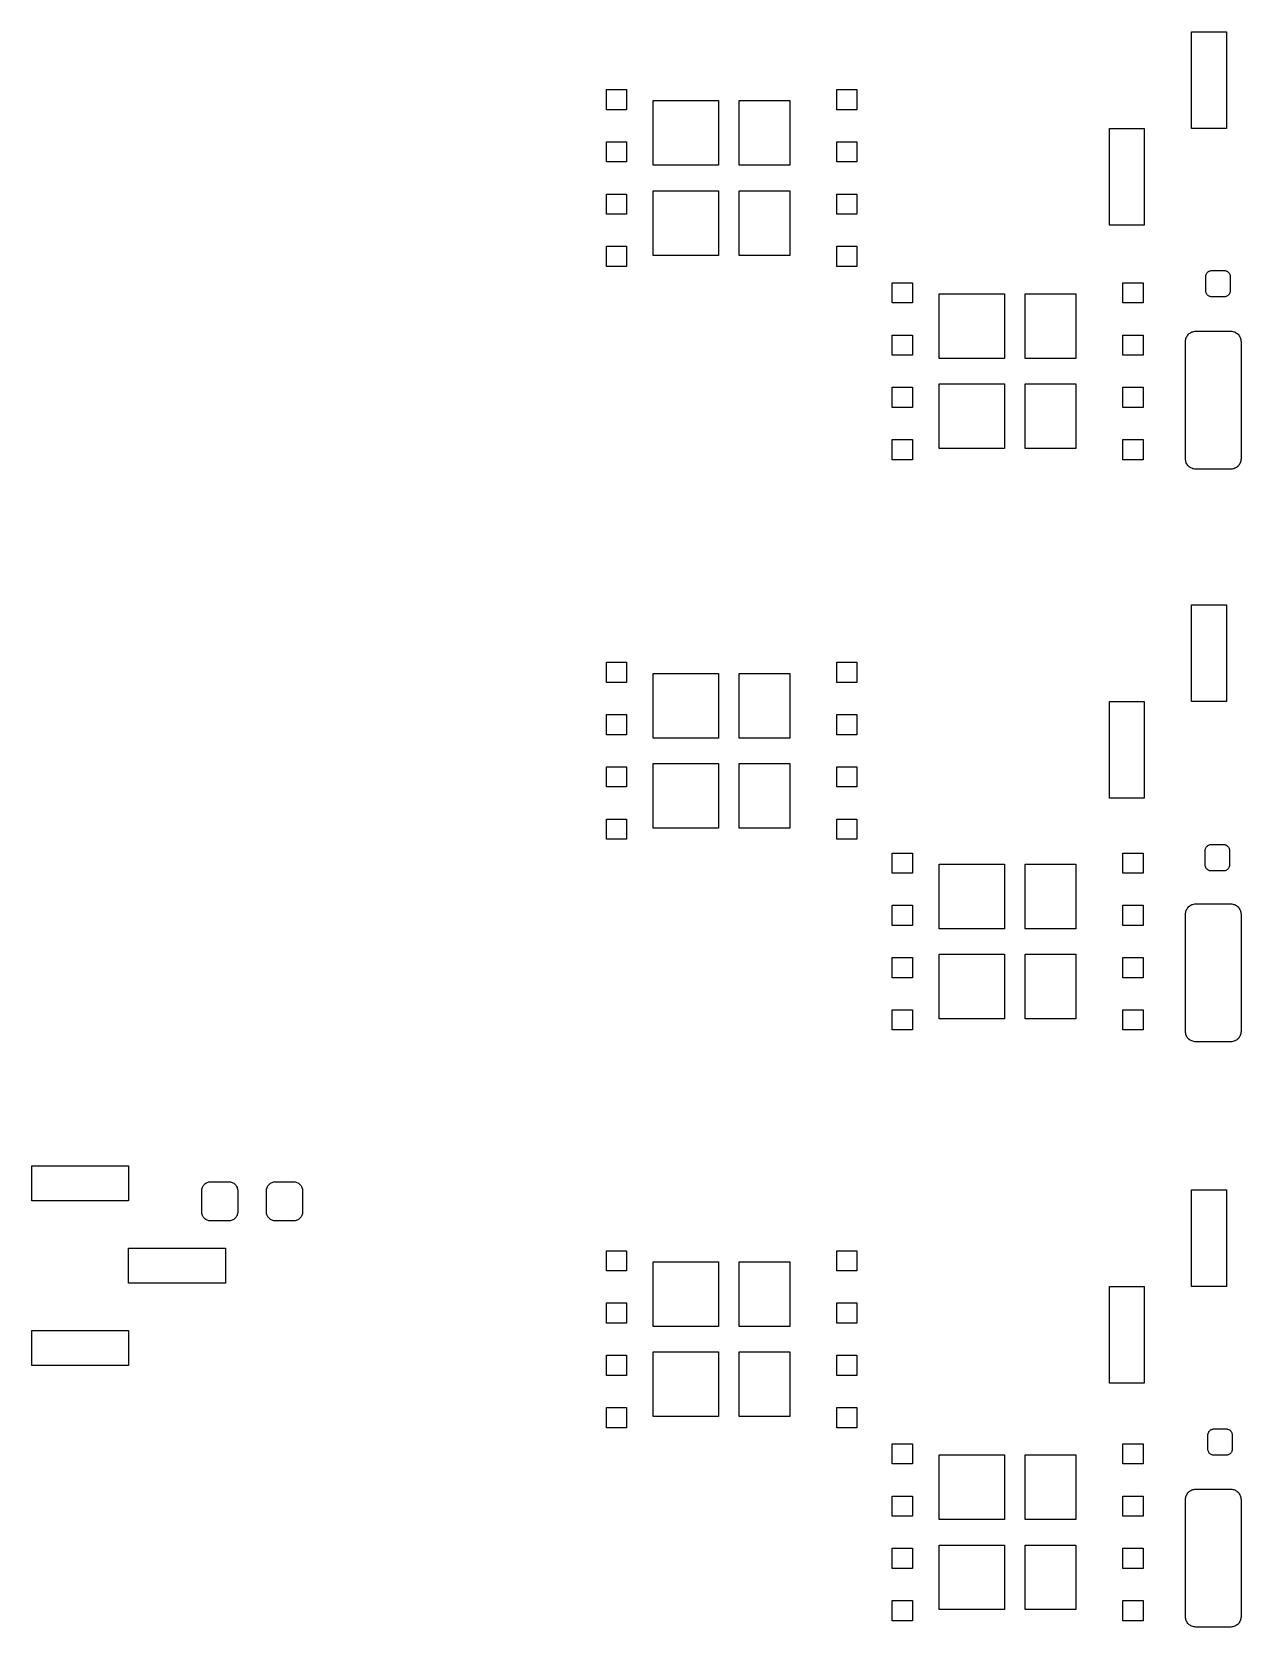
# Model space of a CAD drawing. Extents: x 0 to 58, y -40.2 to 0.4.
# Drawn here: x 0 to 29.38, y -38.38 to 0.39 of the extents above; entities that cross this region are included whole.
import ezdxf

# ---------------------------------------------------------------- set-up
doc = ezdxf.new("R2010")
doc.units = 0
doc.layers.get('0').update_dxf_attribs({"linetype": 'CONTINUOUS'})

msp = doc.modelspace()

# ---------------------------------------------------------------- linework, layer by layer
at = {"color": 7}
for points in [[(29.024553, -1.960281), (28.173654, -1.960281), (28.173654, 0.389217), (29.024553, 0.389217)], [(14.444966, -1.010322), (14.444966, -1.500541), (13.954747, -1.500541), (13.954747, -1.010322)], [(20.043121, -1.010322), (20.043121, -1.500541), (19.555442, -1.500541), (19.555442, -1.010322)], [(16.680164, -1.279562), (16.680164, -2.84928), (15.095206, -2.84928), (15.095206, -1.279562)], [(18.414983, -1.279562), (18.414983, -2.84928), (17.178004, -2.84928), (17.178004, -1.279562)], [(14.444966, -2.280321), (14.444966, -2.77054), (13.954747, -2.77054), (13.954747, -2.280321)], [(20.043121, -2.280321), (20.043121, -2.77054), (19.555442, -2.77054), (19.555442, -2.280321)], [(27.023035, -4.309779), (26.174675, -4.309779), (26.174675, -1.960281), (27.023035, -1.960281)], [(16.680164, -3.46904), (16.680164, -5.041298), (15.095206, -5.041298), (15.095206, -3.46904)], [(18.414983, -3.46904), (18.414983, -5.041298), (17.178004, -5.041298), (17.178004, -3.46904)], [(14.444966, -3.55032), (14.444966, -4.040539), (13.954747, -4.040539), (13.954747, -3.55032)], [(20.043121, -3.55032), (20.043121, -4.040539), (19.555442, -4.040539), (19.555442, -3.55032)], [(14.444966, -4.820318), (14.444966, -5.310538), (13.954747, -5.310538), (13.954747, -4.820318)], [(20.043121, -4.820318), (20.043121, -5.310538), (19.555442, -5.310538), (19.555442, -4.820318)], [(28.976293, -5.412138), (28.991533, -5.412138), (29.004233, -5.417218), (29.016933, -5.422298), (29.032173, -5.427378), (29.044873, -5.434998), (29.055033, -5.442618), (29.065193, -5.452778), (29.075353, -5.462938), (29.085513, -5.475638), (29.090593, -5.488338), (29.098213, -5.501038), (29.103293, -5.513738), (29.105833, -5.528978), (29.108373, -5.544218), (29.108373, -5.556918), (29.108373, -5.902357), (29.108373, -5.917597), (29.105833, -5.930297), (29.103293, -5.945537), (29.098213, -5.958237), (29.090593, -5.970937), (29.085513, -5.983637), (29.075353, -5.996337), (29.065193, -6.006497), (29.055033, -6.016657), (29.044873, -6.024277), (29.032173, -6.031897), (29.016933, -6.039517), (29.004233, -6.044597), (28.991533, -6.047137), (28.976293, -6.049677), (28.961053, -6.049677), (28.666413, -6.049677), (28.651173, -6.049677), (28.638473, -6.047137), (28.623233, -6.044597), (28.610533, -6.039517), (28.597833, -6.031897), (28.585133, -6.024277), (28.572433, -6.016657), (28.562273, -6.006497), (28.552113, -5.996337), (28.544493, -5.983637), (28.536873, -5.970937), (28.529253, -5.958237), (28.526713, -5.945537), (28.521633, -5.930297), (28.519093, -5.917597), (28.519093, -5.902357), (28.519093, -5.556918), (28.519093, -5.544218), (28.521633, -5.528978), (28.526713, -5.513738), (28.529253, -5.501038), (28.536873, -5.488338), (28.544493, -5.475638), (28.552113, -5.462938), (28.562273, -5.452778), (28.572433, -5.442618), (28.585133, -5.434998), (28.597833, -5.427378), (28.610533, -5.422298), (28.623233, -5.417218), (28.638473, -5.412138), (28.651173, -5.412138), (28.666413, -5.409598), (28.961053, -5.409598)], [(21.39186, -5.706778), (21.39186, -6.196997), (20.90164, -6.196997), (20.90164, -5.706778)], [(26.992555, -5.706778), (26.992555, -6.196997), (26.502335, -6.196997), (26.502335, -5.706778)], [(23.627058, -5.976017), (23.627058, -7.545736), (22.042099, -7.545736), (22.042099, -5.976017)], [(25.361876, -5.976017), (25.361876, -7.545736), (24.127437, -7.545736), (24.127437, -5.976017)], [(21.39186, -6.976776), (21.39186, -7.466996), (20.90164, -7.466996), (20.90164, -6.976776)], [(26.992555, -6.976776), (26.992555, -7.466996), (26.502335, -7.466996), (26.502335, -6.976776)], [(29.149013, -6.885336), (29.171873, -6.890416), (29.197273, -6.895496), (29.220133, -6.903116), (29.242993, -6.915816), (29.263313, -6.928516), (29.283632, -6.941216), (29.301412, -6.958996), (29.316652, -6.976776), (29.331892, -6.997096), (29.344592, -7.017416), (29.354752, -7.040276), (29.362372, -7.063136), (29.369992, -7.085996), (29.372532, -7.111396), (29.375072, -7.134256), (29.375072, -9.984134), (29.372532, -10.009534), (29.369992, -10.034933), (29.362372, -10.057793), (29.354752, -10.080653), (29.344592, -10.103513), (29.331892, -10.123833), (29.316652, -10.144153), (29.301412, -10.161933), (29.283632, -10.177173), (29.263313, -10.192413), (29.242993, -10.205113), (29.220133, -10.215273), (29.197273, -10.225433), (29.171873, -10.230513), (29.149013, -10.233053), (29.123613, -10.235593), (28.275253, -10.235593), (28.249853, -10.233053), (28.224453, -10.230513), (28.201594, -10.225433), (28.178734, -10.215273), (28.155874, -10.205113), (28.135554, -10.192413), (28.115234, -10.177173), (28.097454, -10.161933), (28.082214, -10.144153), (28.066974, -10.123833), (28.054274, -10.103513), (28.044114, -10.080653), (28.033954, -10.057793), (28.028874, -10.034933), (28.026334, -10.009534), (28.023794, -9.984134), (28.023794, -7.134256), (28.026334, -7.111396), (28.028874, -7.085996), (28.033954, -7.063136), (28.044114, -7.040276), (28.054274, -7.017416), (28.066974, -6.997096), (28.082214, -6.976776), (28.097454, -6.958996), (28.115234, -6.941216), (28.135554, -6.928516), (28.155874, -6.915816), (28.178734, -6.903116), (28.201594, -6.895496), (28.224453, -6.890416), (28.249853, -6.885336), (28.275253, -6.885336), (29.123613, -6.885336)], [(21.39186, -8.246775), (21.39186, -8.736995), (20.90164, -8.736995), (20.90164, -8.246775)], [(23.627058, -8.165495), (23.627058, -9.735214), (22.042099, -9.735214), (22.042099, -8.165495)], [(25.361876, -8.165495), (25.361876, -9.735214), (24.127437, -9.735214), (24.127437, -8.165495)], [(26.992555, -8.246775), (26.992555, -8.736995), (26.502335, -8.736995), (26.502335, -8.246775)], [(21.39186, -9.516774), (21.39186, -10.006994), (20.90164, -10.006994), (20.90164, -9.516774)], [(26.992555, -9.516774), (26.992555, -10.006994), (26.502335, -10.006994), (26.502335, -9.516774)], [(29.024553, -15.879468), (28.173654, -15.879468), (28.173654, -13.52997), (29.024553, -13.52997)], [(14.444966, -14.929509), (14.444966, -15.419728), (13.954747, -15.419728), (13.954747, -14.929509)], [(20.043121, -14.929509), (20.043121, -15.419728), (19.555442, -15.419728), (19.555442, -14.929509)], [(16.680164, -15.201289), (16.680164, -16.771007), (15.095206, -16.771007), (15.095206, -15.201289)], [(18.414983, -15.201289), (18.414983, -16.771007), (17.178004, -16.771007), (17.178004, -15.201289)], [(27.023035, -18.228966), (26.174675, -18.228966), (26.174675, -15.879468), (27.023035, -15.879468)], [(14.444966, -16.199508), (14.444966, -16.689727), (13.954747, -16.689727), (13.954747, -16.199508)], [(20.043121, -16.199508), (20.043121, -16.689727), (19.555442, -16.689727), (19.555442, -16.199508)], [(16.680164, -17.390767), (16.680164, -18.960485), (15.095206, -18.960485), (15.095206, -17.390767)], [(18.414983, -17.390767), (18.414983, -18.960485), (17.178004, -18.960485), (17.178004, -17.390767)], [(14.444966, -17.469507), (14.444966, -17.959726), (13.954747, -17.959726), (13.954747, -17.469507)], [(20.043121, -17.469507), (20.043121, -17.959726), (19.555442, -17.959726), (19.555442, -17.469507)], [(14.444966, -18.739505), (14.444966, -19.229725), (13.954747, -19.229725), (13.954747, -18.739505)], [(20.043121, -18.739505), (20.043121, -19.229725), (19.555442, -19.229725), (19.555442, -18.739505)], [(28.961053, -19.361805), (28.976293, -19.361805), (28.988993, -19.366885), (29.004233, -19.371965), (29.016933, -19.377045), (29.029633, -19.384665), (29.039793, -19.394825), (29.049953, -19.402445), (29.060113, -19.415145), (29.070273, -19.425305), (29.077893, -19.438005), (29.082973, -19.450705), (29.088053, -19.465945), (29.090593, -19.478645), (29.093133, -19.493885), (29.093133, -19.506585), (29.093133, -19.852024), (29.093133, -19.867264), (29.090593, -19.882504), (29.088053, -19.895204), (29.082973, -19.907904), (29.077893, -19.923144), (29.070273, -19.935844), (29.060113, -19.946004), (29.049953, -19.956164), (29.039793, -19.966324), (29.029633, -19.976484), (29.016933, -19.981564), (29.004233, -19.989184), (28.988993, -19.994264), (28.976293, -19.996804), (28.961053, -19.999344), (28.945813, -19.999344), (28.651173, -19.999344), (28.638473, -19.999344), (28.623233, -19.996804), (28.607993, -19.994264), (28.595293, -19.989184), (28.582593, -19.981564), (28.569893, -19.976484), (28.557193, -19.966324), (28.547033, -19.956164), (28.536873, -19.946004), (28.529253, -19.935844), (28.521633, -19.923144), (28.516553, -19.907904), (28.511473, -19.895204), (28.506393, -19.882504), (28.503853, -19.867264), (28.503853, -19.852024), (28.503853, -19.506585), (28.503853, -19.493885), (28.506393, -19.478645), (28.511473, -19.465945), (28.516553, -19.450705), (28.521633, -19.438005), (28.529253, -19.425305), (28.536873, -19.415145), (28.547033, -19.402445), (28.557193, -19.394825), (28.569893, -19.384665), (28.582593, -19.377045), (28.595293, -19.371965), (28.607993, -19.366885), (28.623233, -19.361805), (28.638473, -19.361805), (28.651173, -19.359265), (28.945813, -19.359265)], [(21.39186, -19.565005), (21.39186, -20.055224), (20.90164, -20.055224), (20.90164, -19.565005)], [(26.992555, -19.565005), (26.992555, -20.055224), (26.502335, -20.055224), (26.502335, -19.565005)], [(23.627058, -19.834244), (23.627058, -21.403963), (22.042099, -21.403963), (22.042099, -19.834244)], [(25.361876, -19.834244), (25.361876, -21.403963), (24.127437, -21.403963), (24.127437, -19.834244)], [(21.39186, -20.835003), (21.39186, -21.325223), (20.90164, -21.325223), (20.90164, -20.835003)], [(26.992555, -20.835003), (26.992555, -21.325223), (26.502335, -21.325223), (26.502335, -20.835003)], [(29.149013, -20.801983), (29.171873, -20.807063), (29.197273, -20.812143), (29.220133, -20.819763), (29.242993, -20.829923), (29.263313, -20.842623), (29.283632, -20.857863), (29.301412, -20.875643), (29.316652, -20.893423), (29.331892, -20.911203), (29.344592, -20.934063), (29.354752, -20.954383), (29.362372, -20.979783), (29.369992, -21.002643), (29.372532, -21.025503), (29.375072, -21.050903), (29.375072, -23.90078), (29.372532, -23.92618), (29.369992, -23.94904), (29.362372, -23.97444), (29.354752, -23.9973), (29.344592, -24.02016), (29.331892, -24.04048), (29.316652, -24.0608), (29.301412, -24.07858), (29.283632, -24.09382), (29.263313, -24.10906), (29.242993, -24.12176), (29.220133, -24.13192), (29.197273, -24.13954), (29.171873, -24.14716), (29.149013, -24.1497), (29.123613, -24.15224), (28.275253, -24.15224), (28.249853, -24.1497), (28.224453, -24.14716), (28.201594, -24.13954), (28.178734, -24.13192), (28.155874, -24.12176), (28.135554, -24.10906), (28.115234, -24.09382), (28.097454, -24.07858), (28.082214, -24.0608), (28.066974, -24.04048), (28.054274, -24.02016), (28.044114, -23.9973), (28.033954, -23.97444), (28.028874, -23.94904), (28.026334, -23.92618), (28.023794, -23.90078), (28.023794, -21.050903), (28.026334, -21.025503), (28.028874, -21.002643), (28.033954, -20.979783), (28.044114, -20.954383), (28.054274, -20.934063), (28.066974, -20.911203), (28.082214, -20.893423), (28.097454, -20.875643), (28.115234, -20.857863), (28.135554, -20.842623), (28.155874, -20.829923), (28.178734, -20.819763), (28.201594, -20.812143), (28.224453, -20.807063), (28.249853, -20.801983), (28.275253, -20.801983), (29.123613, -20.801983)], [(23.627058, -22.023722), (23.627058, -23.593441), (22.042099, -23.593441), (22.042099, -22.023722)], [(25.361876, -22.023722), (25.361876, -23.593441), (24.127437, -23.593441), (24.127437, -22.023722)], [(21.39186, -22.105002), (21.39186, -22.595222), (20.90164, -22.595222), (20.90164, -22.105002)], [(26.992555, -22.105002), (26.992555, -22.595222), (26.502335, -22.595222), (26.502335, -22.105002)], [(21.39186, -23.375001), (21.39186, -23.86522), (20.90164, -23.86522), (20.90164, -23.375001)], [(26.992555, -23.375001), (26.992555, -23.86522), (26.502335, -23.86522), (26.502335, -23.375001)], [(0, -28.015577), (0, -27.164677), (2.349498, -27.164677), (2.349498, -28.015577)], [(4.803135, -27.555837), (4.823455, -27.558377), (4.843775, -27.563457), (4.864095, -27.571077), (4.884415, -27.581237), (4.902195, -27.591397), (4.919975, -27.604097), (4.935215, -27.619337), (4.950455, -27.634577), (4.963155, -27.652357), (4.973315, -27.670137), (4.983475, -27.690457), (4.988555, -27.710777), (4.996175, -27.731097), (4.998715, -27.751417), (4.998715, -27.774277), (4.998715, -28.287356), (4.998715, -28.307676), (4.996175, -28.327996), (4.988555, -28.350856), (4.983475, -28.371176), (4.973315, -28.388956), (4.963155, -28.406736), (4.950455, -28.424516), (4.935215, -28.442296), (4.919975, -28.454996), (4.902195, -28.467696), (4.884415, -28.480396), (4.864095, -28.488016), (4.843775, -28.495636), (4.823455, -28.500716), (4.803135, -28.503256), (4.780276, -28.505796), (4.343396, -28.505796), (4.320536, -28.503256), (4.300216, -28.500716), (4.279896, -28.495636), (4.259576, -28.488016), (4.239256, -28.480396), (4.221476, -28.467696), (4.203696, -28.454996), (4.188456, -28.442296), (4.173216, -28.424516), (4.160516, -28.406736), (4.150356, -28.388956), (4.140196, -28.371176), (4.132576, -28.350856), (4.127496, -28.327996), (4.124956, -28.307676), (4.124956, -28.287356), (4.124956, -27.774277), (4.124956, -27.751417), (4.127496, -27.731097), (4.132576, -27.710777), (4.140196, -27.690457), (4.150356, -27.670137), (4.160516, -27.652357), (4.173216, -27.634577), (4.188456, -27.619337), (4.203696, -27.604097), (4.221476, -27.591397), (4.239256, -27.581237), (4.259576, -27.571077), (4.279896, -27.563457), (4.300216, -27.558377), (4.320536, -27.555837), (4.343396, -27.555837), (4.780276, -27.555837)], [(6.377934, -27.555837), (6.398254, -27.558377), (6.418574, -27.563457), (6.438894, -27.571077), (6.459214, -27.581237), (6.476994, -27.591397), (6.494774, -27.604097), (6.510014, -27.619337), (6.525254, -27.634577), (6.537954, -27.652357), (6.548114, -27.670137), (6.558274, -27.690457), (6.565894, -27.710777), (6.570974, -27.731097), (6.573514, -27.751417), (6.573514, -27.774277), (6.573514, -28.287356), (6.573514, -28.307676), (6.570974, -28.327996), (6.565894, -28.350856), (6.558274, -28.371176), (6.548114, -28.388956), (6.537954, -28.406736), (6.525254, -28.424516), (6.510014, -28.442296), (6.494774, -28.454996), (6.476994, -28.467696), (6.459214, -28.480396), (6.438894, -28.488016), (6.418574, -28.495636), (6.398254, -28.500716), (6.377934, -28.503256), (6.355074, -28.505796), (5.918194, -28.505796), (5.895334, -28.503256), (5.875014, -28.500716), (5.854695, -28.495636), (5.834375, -28.488016), (5.814055, -28.480396), (5.796275, -28.467696), (5.778495, -28.454996), (5.763255, -28.442296), (5.748015, -28.424516), (5.735315, -28.406736), (5.725155, -28.388956), (5.714995, -28.371176), (5.707375, -28.350856), (5.702295, -28.327996), (5.699755, -28.307676), (5.699755, -28.287356), (5.699755, -27.774277), (5.699755, -27.751417), (5.702295, -27.731097), (5.707375, -27.710777), (5.714995, -27.690457), (5.725155, -27.670137), (5.735315, -27.652357), (5.748015, -27.634577), (5.763255, -27.619337), (5.778495, -27.604097), (5.796275, -27.591397), (5.814055, -27.581237), (5.834375, -27.571077), (5.854695, -27.563457), (5.875014, -27.558377), (5.895334, -27.555837), (5.918194, -27.555837), (6.355074, -27.555837)], [(29.024553, -30.100915), (28.173654, -30.100915), (28.173654, -27.751417), (29.024553, -27.751417)], [(2.349498, -30.014555), (2.349498, -29.166196), (4.698996, -29.166196), (4.698996, -30.014555)], [(14.444966, -29.229695), (14.444966, -29.719915), (13.954747, -29.719915), (13.954747, -29.229695)], [(20.043121, -29.229695), (20.043121, -29.719915), (19.555442, -29.719915), (19.555442, -29.229695)], [(16.680164, -29.498935), (16.680164, -31.071194), (15.095206, -31.071194), (15.095206, -29.498935)], [(18.414983, -29.498935), (18.414983, -31.071194), (17.178004, -31.071194), (17.178004, -29.498935)], [(27.023035, -32.450412), (26.174675, -32.450412), (26.174675, -30.100915), (27.023035, -30.100915)], [(14.444966, -30.499694), (14.444966, -30.989914), (13.954747, -30.989914), (13.954747, -30.499694)], [(20.043121, -30.499694), (20.043121, -30.989914), (19.555442, -30.989914), (19.555442, -30.499694)], [(0, -32.016073), (0, -31.165174), (2.349498, -31.165174), (2.349498, -32.016073)], [(14.444966, -31.769693), (14.444966, -32.259913), (13.954747, -32.259913), (13.954747, -31.769693)], [(16.680164, -31.690953), (16.680164, -33.260672), (15.095206, -33.260672), (15.095206, -31.690953)], [(18.414983, -31.690953), (18.414983, -33.260672), (17.178004, -33.260672), (17.178004, -31.690953)], [(20.043121, -31.769693), (20.043121, -32.259913), (19.555442, -32.259913), (19.555442, -31.769693)], [(14.444966, -33.039692), (14.444966, -33.529911), (13.954747, -33.529911), (13.954747, -33.039692)], [(20.043121, -33.039692), (20.043121, -33.529911), (19.555442, -33.529911), (19.555442, -33.039692)], [(29.027093, -33.560391), (29.039793, -33.562931), (29.055033, -33.565471), (29.067733, -33.570551), (29.080433, -33.578171), (29.093133, -33.585791), (29.105833, -33.593411), (29.115993, -33.603571), (29.126153, -33.613731), (29.133773, -33.626431), (29.141393, -33.639131), (29.149013, -33.651831), (29.154093, -33.664531), (29.156633, -33.679771), (29.159173, -33.692471), (29.159173, -33.707711), (29.159173, -34.053151), (29.159173, -34.065851), (29.156633, -34.081091), (29.154093, -34.096331), (29.149013, -34.109031), (29.141393, -34.121731), (29.133773, -34.134431), (29.126153, -34.147131), (29.115993, -34.157291), (29.105833, -34.167451), (29.093133, -34.175071), (29.080433, -34.182691), (29.067733, -34.187771), (29.055033, -34.192851), (29.039793, -34.197931), (29.027093, -34.200471), (29.011853, -34.200471), (28.717213, -34.200471), (28.701973, -34.200471), (28.686733, -34.197931), (28.674033, -34.192851), (28.661333, -34.187771), (28.646093, -34.182691), (28.635933, -34.175071), (28.623233, -34.167451), (28.613073, -34.157291), (28.602913, -34.147131), (28.595293, -34.134431), (28.587673, -34.121731), (28.580053, -34.109031), (28.574973, -34.096331), (28.572433, -34.081091), (28.569893, -34.065851), (28.569893, -34.053151), (28.569893, -33.707711), (28.569893, -33.692471), (28.572433, -33.679771), (28.574973, -33.664531), (28.580053, -33.651831), (28.587673, -33.639131), (28.595293, -33.626431), (28.602913, -33.613731), (28.613073, -33.603571), (28.623233, -33.593411), (28.635933, -33.585791), (28.646093, -33.578171), (28.661333, -33.570551), (28.674033, -33.565471), (28.686733, -33.562931), (28.701973, -33.560391), (28.717213, -33.560391), (29.011853, -33.560391)], [(21.39186, -33.921071), (21.39186, -34.411291), (20.90164, -34.411291), (20.90164, -33.921071)], [(26.992555, -33.921071), (26.992555, -34.411291), (26.502335, -34.411291), (26.502335, -33.921071)], [(23.627058, -34.192851), (23.627058, -35.762569), (22.042099, -35.762569), (22.042099, -34.192851)], [(25.361876, -34.192851), (25.361876, -35.762569), (24.127437, -35.762569), (24.127437, -34.192851)], [(21.39186, -35.19107), (21.39186, -35.681289), (20.90164, -35.681289), (20.90164, -35.19107)], [(26.992555, -35.19107), (26.992555, -35.681289), (26.502335, -35.681289), (26.502335, -35.19107)], [(29.149013, -35.02597), (29.171873, -35.03105), (29.197273, -35.03613), (29.220133, -35.04375), (29.242993, -35.05391), (29.263313, -35.06661), (29.283632, -35.08185), (29.301412, -35.09963), (29.316652, -35.11741), (29.331892, -35.13519), (29.344592, -35.15805), (29.354752, -35.17837), (29.362372, -35.20377), (29.369992, -35.22663), (29.372532, -35.24949), (29.375072, -35.27489), (29.375072, -38.124767), (29.372532, -38.150167), (29.369992, -38.173027), (29.362372, -38.198427), (29.354752, -38.221287), (29.344592, -38.244147), (29.331892, -38.264467), (29.316652, -38.284787), (29.301412, -38.302567), (29.283632, -38.317807), (29.263313, -38.333047), (29.242993, -38.345747), (29.220133, -38.355907), (29.197273, -38.363527), (29.171873, -38.371147), (29.149013, -38.373687), (29.123613, -38.376227), (28.275253, -38.376227), (28.249853, -38.373687), (28.224453, -38.371147), (28.201594, -38.363527), (28.178734, -38.355907), (28.155874, -38.345747), (28.135554, -38.333047), (28.115234, -38.317807), (28.097454, -38.302567), (28.082214, -38.284787), (28.066974, -38.264467), (28.054274, -38.244147), (28.044114, -38.221287), (28.033954, -38.198427), (28.028874, -38.173027), (28.026334, -38.150167), (28.023794, -38.124767), (28.023794, -35.27489), (28.026334, -35.24949), (28.028874, -35.22663), (28.033954, -35.20377), (28.044114, -35.17837), (28.054274, -35.15805), (28.066974, -35.13519), (28.082214, -35.11741), (28.097454, -35.09963), (28.115234, -35.08185), (28.135554, -35.06661), (28.155874, -35.05391), (28.178734, -35.04375), (28.201594, -35.03613), (28.224453, -35.03105), (28.249853, -35.02597), (28.275253, -35.02597), (29.123613, -35.02597)], [(23.627058, -36.382329), (23.627058, -37.952047), (22.042099, -37.952047), (22.042099, -36.382329)], [(25.361876, -36.382329), (25.361876, -37.952047), (24.127437, -37.952047), (24.127437, -36.382329)], [(21.39186, -36.461069), (21.39186, -36.951288), (20.90164, -36.951288), (20.90164, -36.461069)], [(26.992555, -36.461069), (26.992555, -36.951288), (26.502335, -36.951288), (26.502335, -36.461069)], [(21.39186, -37.731067), (21.39186, -38.221287), (20.90164, -38.221287), (20.90164, -37.731067)], [(26.992555, -37.731067), (26.992555, -38.221287), (26.502335, -38.221287), (26.502335, -37.731067)]]:
    msp.add_lwpolyline(points, close=True, dxfattribs=at)

doc.saveas('drawing.dxf')
